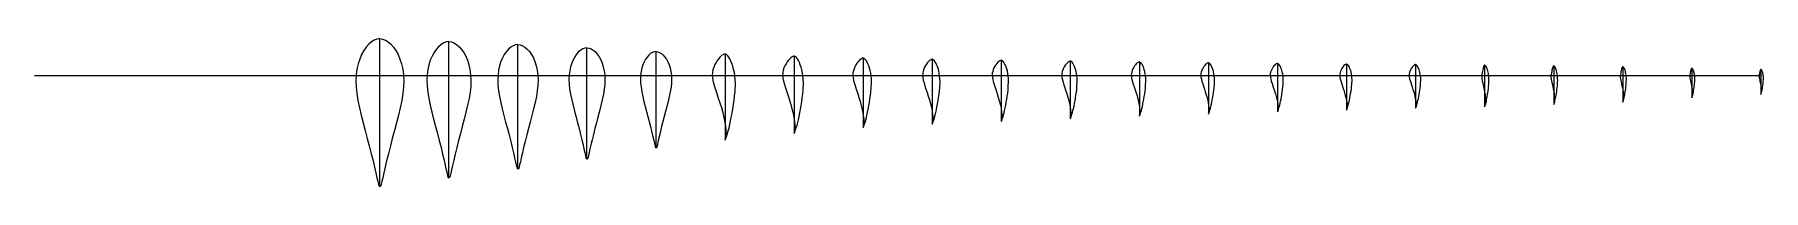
# Model space of a CAD drawing. Header units: millimetres. Extents: x 0 to 60.4, y -3.9 to 1.3.
import ezdxf

# ---------------------------------------------------------------- set-up
doc = ezdxf.new("R2010")
doc.units = ezdxf.units.MM

msp = doc.modelspace()

# ---------------------------------------------------------------- linework, layer by layer
msp.add_line((0, 0), (60.294, 0))
for points in [[(12.059, 1.289), (12.059, 1.289), (12.154, 1.275), (12.253, 1.236), (12.351, 1.174), (12.447, 1.092), (12.538, 0.991), (12.622, 0.87), (12.697, 0.732), (12.763, 0.577), (12.816, 0.408), (12.857, 0.224), (12.883, 0.028), (12.894, -0.179), (12.887, -0.397), (12.862, -0.626), (12.822, -0.868), (12.768, -1.121), (12.706, -1.384), (12.638, -1.652), (12.567, -1.923), (12.495, -2.193), (12.426, -2.456), (12.357, -2.727), (12.296, -2.977), (12.242, -3.202), (12.197, -3.399), (12.159, -3.564), (12.129, -3.696), (12.107, -3.791), (12.094, -3.848), (12.059, -3.868), (12.059, 1.289), (11.963, 1.275), (11.865, 1.236), (11.767, 1.174), (11.671, 1.092), (11.58, 0.991), (11.496, 0.87), (11.42, 0.732), (11.355, 0.577), (11.301, 0.408), (11.26, 0.224), (11.234, 0.028), (11.224, -0.179), (11.231, -0.397), (11.255, -0.626), (11.296, -0.868), (11.349, -1.121), (11.411, -1.384), (11.48, -1.652), (11.551, -1.923), (11.622, -2.193), (11.692, -2.456), (11.761, -2.727), (11.822, -2.977), (11.875, -3.202), (11.921, -3.399), (11.959, -3.564), (11.989, -3.696), (12.01, -3.791), (12.023, -3.848), (12.059, -3.868)], [(14.471, 1.188), (14.471, 1.188), (14.558, 1.176), (14.649, 1.139), (14.74, 1.083), (14.828, 1.007), (14.912, 0.913), (14.99, 0.802), (15.059, 0.675), (15.119, 0.532), (15.169, 0.376), (15.206, 0.207), (15.231, 0.026), (15.24, -0.165), (15.234, -0.366), (15.211, -0.577), (15.174, -0.8), (15.125, -1.033), (15.067, -1.275), (15.004, -1.523), (14.939, -1.773), (14.873, -2.021), (14.809, -2.264), (14.745, -2.514), (14.689, -2.744), (14.64, -2.952), (14.598, -3.133), (14.563, -3.286), (14.535, -3.407), (14.515, -3.494), (14.503, -3.548), (14.471, -3.566), (14.471, 1.188), (14.383, 1.176), (14.292, 1.139), (14.201, 1.083), (14.113, 1.007), (14.029, 0.913), (13.952, 0.802), (13.882, 0.675), (13.822, 0.532), (13.772, 0.376), (13.735, 0.207), (13.71, 0.026), (13.701, -0.165), (13.707, -0.366), (13.73, -0.577), (13.767, -0.8), (13.817, -1.033), (13.874, -1.275), (13.937, -1.523), (14.002, -1.773), (14.068, -2.021), (14.133, -2.264), (14.196, -2.514), (14.252, -2.744), (14.302, -2.952), (14.344, -3.133), (14.379, -3.286), (14.406, -3.407), (14.426, -3.494), (14.438, -3.548), (14.471, -3.566)], [(16.882, 1.087), (16.882, 1.087), (16.963, 1.075), (17.046, 1.042), (17.129, 0.99), (17.21, 0.921), (17.286, 0.835), (17.357, 0.734), (17.421, 0.617), (17.476, 0.487), (17.521, 0.344), (17.556, 0.189), (17.578, 0.024), (17.586, -0.151), (17.581, -0.335), (17.56, -0.528), (17.526, -0.732), (17.481, -0.945), (17.428, -1.167), (17.371, -1.393), (17.311, -1.622), (17.25, -1.849), (17.192, -2.071), (17.133, -2.3), (17.082, -2.511), (17.037, -2.7), (16.998, -2.866), (16.967, -3.006), (16.941, -3.116), (16.923, -3.197), (16.912, -3.245), (16.882, -3.262), (16.882, 1.087), (16.802, 1.075), (16.719, 1.042), (16.636, 0.99), (16.555, 0.921), (16.478, 0.835), (16.407, 0.734), (16.344, 0.617), (16.289, 0.487), (16.243, 0.344), (16.209, 0.189), (16.187, 0.024), (16.178, -0.151), (16.184, -0.335), (16.205, -0.528), (16.239, -0.732), (16.284, -0.945), (16.336, -1.167), (16.394, -1.393), (16.454, -1.622), (16.514, -1.849), (16.573, -2.071), (16.631, -2.3), (16.683, -2.511), (16.728, -2.7), (16.766, -2.866), (16.798, -3.006), (16.823, -3.116), (16.842, -3.197), (16.853, -3.245), (16.882, -3.262)], [(19.294, 0.971), (19.294, 0.971), (19.366, 0.961), (19.44, 0.931), (19.514, 0.885), (19.586, 0.823), (19.655, 0.746), (19.718, 0.656), (19.775, 0.552), (19.824, 0.435), (19.865, 0.307), (19.895, 0.169), (19.915, 0.021), (19.923, -0.135), (19.918, -0.299), (19.899, -0.472), (19.869, -0.654), (19.829, -0.845), (19.782, -1.042), (19.73, -1.245), (19.677, -1.449), (19.623, -1.652), (19.57, -1.85), (19.518, -2.054), (19.472, -2.243), (19.432, -2.412), (19.398, -2.561), (19.369, -2.685), (19.347, -2.784), (19.331, -2.856), (19.321, -2.899), (19.294, -2.914), (19.294, 0.971), (19.222, 0.961), (19.148, 0.931), (19.074, 0.885), (19.002, 0.823), (18.933, 0.746), (18.87, 0.656), (18.813, 0.552), (18.764, 0.435), (18.723, 0.307), (18.693, 0.169), (18.673, 0.021), (18.665, -0.135), (18.67, -0.299), (18.689, -0.472), (18.719, -0.654), (18.76, -0.845), (18.806, -1.042), (18.858, -1.245), (18.911, -1.449), (18.965, -1.652), (19.018, -1.85), (19.07, -2.054), (19.116, -2.243), (19.156, -2.412), (19.19, -2.561), (19.219, -2.685), (19.241, -2.784), (19.258, -2.856), (19.267, -2.899), (19.294, -2.914)], [(21.706, 0.842), (21.706, 0.842), (21.768, 0.833), (21.832, 0.807), (21.897, 0.767), (21.959, 0.713), (22.019, 0.647), (22.074, 0.568), (22.123, 0.478), (22.166, 0.377), (22.201, 0.266), (22.227, 0.146), (22.244, 0.019), (22.251, -0.117), (22.247, -0.259), (22.231, -0.409), (22.204, -0.567), (22.169, -0.732), (22.129, -0.904), (22.084, -1.079), (22.038, -1.256), (21.991, -1.432), (21.945, -1.604), (21.9, -1.781), (21.86, -1.944), (21.826, -2.091), (21.796, -2.22), (21.771, -2.328), (21.752, -2.414), (21.737, -2.476), (21.729, -2.513), (21.706, -2.526), (21.706, 0.842), (21.644, 0.833), (21.579, 0.807), (21.515, 0.767), (21.452, 0.713), (21.393, 0.647), (21.338, 0.568), (21.289, 0.478), (21.246, 0.377), (21.211, 0.266), (21.184, 0.146), (21.167, 0.019), (21.161, -0.117), (21.165, -0.259), (21.181, -0.409), (21.208, -0.567), (21.242, -0.732), (21.283, -0.904), (21.328, -1.079), (21.374, -1.256), (21.421, -1.432), (21.466, -1.604), (21.511, -1.781), (21.551, -1.944), (21.586, -2.091), (21.616, -2.22), (21.641, -2.328), (21.66, -2.414), (21.674, -2.476), (21.683, -2.513), (21.706, -2.526)], [(24.118, 0.75), (24.118, -2.249), (24.121, -2.238), (24.132, -2.205), (24.151, -2.156), (24.176, -2.092), (24.203, -2.016), (24.229, -1.928), (24.256, -1.826), (24.282, -1.711), (24.309, -1.586), (24.335, -1.451), (24.362, -1.309), (24.387, -1.162), (24.41, -1.012), (24.432, -0.86), (24.45, -0.709), (24.465, -0.561), (24.478, -0.278), (24.473, -0.147), (24.46, -0.02), (24.441, 0.101), (24.417, 0.216), (24.388, 0.323), (24.356, 0.42), (24.321, 0.507), (24.283, 0.583), (24.245, 0.646), (24.205, 0.695), (24.166, 0.73), (24.141, 0.745), (24.132, 0.748), (24.129, 0.748), (24.118, 0.75), (24.114, 0.75), (24.104, 0.748), (24.091, 0.745), (24.046, 0.726), (23.998, 0.694), (23.948, 0.65), (23.898, 0.596), (23.849, 0.532), (23.803, 0.459), (23.76, 0.38), (23.723, 0.295), (23.695, 0.205), (23.676, 0.111), (23.672, 0.012), (23.683, -0.096), (23.705, -0.215), (23.738, -0.343), (23.78, -0.482), (23.829, -0.63), (23.881, -0.787), (23.935, -0.951), (23.987, -1.12), (24.035, -1.291), (24.076, -1.46), (24.108, -1.624), (24.131, -1.777), (24.143, -1.916), (24.145, -2.035), (24.14, -2.131), (24.13, -2.199), (24.121, -2.237), (24.118, -2.249)], [(26.529, 0.674), (26.529, -2.023), (26.532, -2.013), (26.543, -1.984), (26.56, -1.939), (26.582, -1.882), (26.606, -1.814), (26.63, -1.734), (26.653, -1.643), (26.677, -1.54), (26.701, -1.427), (26.725, -1.305), (26.749, -1.178), (26.772, -1.046), (26.793, -0.91), (26.812, -0.774), (26.829, -0.638), (26.842, -0.504), (26.854, -0.25), (26.849, -0.132), (26.838, -0.018), (26.821, 0.091), (26.799, 0.194), (26.773, 0.29), (26.744, 0.378), (26.712, 0.456), (26.679, 0.524), (26.644, 0.581), (26.608, 0.625), (26.573, 0.657), (26.55, 0.67), (26.542, 0.673), (26.54, 0.673), (26.529, 0.674), (26.526, 0.674), (26.517, 0.673), (26.505, 0.671), (26.465, 0.653), (26.422, 0.624), (26.377, 0.585), (26.332, 0.536), (26.288, 0.478), (26.246, 0.413), (26.208, 0.342), (26.175, 0.265), (26.149, 0.185), (26.132, 0.1), (26.129, 0.011), (26.138, -0.087), (26.158, -0.193), (26.188, -0.309), (26.226, -0.433), (26.269, -0.567), (26.317, -0.708), (26.365, -0.856), (26.412, -1.007), (26.455, -1.161), (26.492, -1.314), (26.521, -1.461), (26.541, -1.599), (26.552, -1.724), (26.554, -1.831), (26.55, -1.917), (26.54, -1.978), (26.532, -2.013), (26.529, -2.023)], [(28.941, 0.606), (28.941, -1.817), (28.944, -1.807), (28.953, -1.781), (28.968, -1.741), (28.988, -1.69), (29.01, -1.628), (29.031, -1.557), (29.053, -1.475), (29.074, -1.382), (29.095, -1.281), (29.117, -1.172), (29.138, -1.057), (29.158, -0.939), (29.178, -0.817), (29.195, -0.695), (29.21, -0.573), (29.221, -0.453), (29.232, -0.225), (29.228, -0.119), (29.218, -0.016), (29.203, 0.082), (29.183, 0.174), (29.16, 0.26), (29.134, 0.339), (29.105, 0.409), (29.075, 0.47), (29.044, 0.521), (29.012, 0.561), (28.98, 0.59), (28.96, 0.601), (28.953, 0.604), (28.95, 0.604), (28.941, 0.606), (28.938, 0.605), (28.93, 0.604), (28.919, 0.602), (28.883, 0.587), (28.845, 0.561), (28.804, 0.525), (28.764, 0.481), (28.724, 0.429), (28.687, 0.371), (28.652, 0.307), (28.623, 0.238), (28.6, 0.166), (28.585, 0.089), (28.581, 0.01), (28.59, -0.078), (28.608, -0.173), (28.635, -0.277), (28.669, -0.389), (28.708, -0.509), (28.75, -0.636), (28.794, -0.768), (28.836, -0.904), (28.875, -1.042), (28.908, -1.179), (28.934, -1.311), (28.952, -1.435), (28.961, -1.547), (28.963, -1.643), (28.959, -1.721), (28.951, -1.776), (28.944, -1.807), (28.941, -1.817)], [(31.353, 0.567), (31.353, -1.701), (31.355, -1.692), (31.364, -1.668), (31.378, -1.63), (31.397, -1.582), (31.417, -1.525), (31.437, -1.458), (31.457, -1.381), (31.477, -1.294), (31.497, -1.199), (31.518, -1.097), (31.537, -0.99), (31.556, -0.879), (31.574, -0.765), (31.59, -0.651), (31.604, -0.536), (31.615, -0.424), (31.625, -0.21), (31.622, -0.111), (31.612, -0.015), (31.598, 0.077), (31.579, 0.163), (31.558, 0.244), (31.533, 0.318), (31.507, 0.383), (31.478, 0.441), (31.449, 0.488), (31.419, 0.526), (31.39, 0.552), (31.37, 0.563), (31.364, 0.565), (31.362, 0.566), (31.353, 0.567), (31.35, 0.567), (31.343, 0.566), (31.332, 0.564), (31.299, 0.549), (31.263, 0.525), (31.225, 0.492), (31.187, 0.45), (31.15, 0.402), (31.115, 0.347), (31.082, 0.287), (31.055, 0.223), (31.033, 0.155), (31.019, 0.084), (31.016, 0.009), (31.024, -0.073), (31.041, -0.162), (31.066, -0.259), (31.098, -0.364), (31.134, -0.476), (31.174, -0.595), (31.215, -0.719), (31.254, -0.847), (31.291, -0.976), (31.322, -1.104), (31.346, -1.228), (31.363, -1.344), (31.372, -1.449), (31.374, -1.539), (31.37, -1.611), (31.362, -1.663), (31.355, -1.692), (31.353, -1.701)], [(33.765, 0.533), (33.765, -1.599), (33.767, -1.591), (33.775, -1.568), (33.789, -1.532), (33.806, -1.487), (33.825, -1.433), (33.844, -1.371), (33.863, -1.298), (33.881, -1.217), (33.9, -1.127), (33.919, -1.032), (33.938, -0.931), (33.956, -0.826), (33.973, -0.719), (33.988, -0.612), (34.001, -0.504), (34.011, -0.399), (34.021, -0.198), (34.018, -0.105), (34.008, -0.014), (33.995, 0.072), (33.977, 0.153), (33.957, 0.229), (33.934, 0.299), (33.909, 0.36), (33.882, 0.414), (33.855, 0.459), (33.827, 0.494), (33.799, 0.519), (33.781, 0.529), (33.775, 0.532), (33.773, 0.532), (33.765, 0.533), (33.762, 0.533), (33.755, 0.532), (33.745, 0.53), (33.714, 0.516), (33.68, 0.493), (33.644, 0.462), (33.609, 0.423), (33.574, 0.378), (33.541, 0.327), (33.51, 0.27), (33.484, 0.21), (33.464, 0.146), (33.451, 0.079), (33.448, 0.009), (33.455, -0.069), (33.471, -0.153), (33.495, -0.244), (33.525, -0.342), (33.559, -0.448), (33.597, -0.559), (33.635, -0.676), (33.672, -0.796), (33.706, -0.918), (33.735, -1.038), (33.758, -1.154), (33.774, -1.264), (33.782, -1.362), (33.784, -1.447), (33.781, -1.515), (33.773, -1.563), (33.767, -1.59), (33.765, -1.599)], [(36.176, 0.503), (36.176, -1.509), (36.179, -1.501), (36.186, -1.479), (36.199, -1.446), (36.215, -1.404), (36.234, -1.353), (36.251, -1.293), (36.269, -1.225), (36.287, -1.148), (36.305, -1.064), (36.322, -0.974), (36.34, -0.878), (36.357, -0.78), (36.373, -0.679), (36.387, -0.577), (36.399, -0.476), (36.409, -0.376), (36.418, -0.187), (36.415, -0.099), (36.406, -0.014), (36.394, 0.068), (36.377, 0.145), (36.358, 0.216), (36.336, 0.282), (36.313, 0.34), (36.288, 0.391), (36.262, 0.433), (36.235, 0.466), (36.209, 0.49), (36.192, 0.5), (36.186, 0.502), (36.184, 0.502), (36.176, 0.503), (36.174, 0.503), (36.167, 0.502), (36.158, 0.5), (36.128, 0.487), (36.096, 0.466), (36.063, 0.436), (36.029, 0.4), (35.996, 0.357), (35.965, 0.308), (35.937, 0.255), (35.912, 0.198), (35.893, 0.138), (35.88, 0.074), (35.878, 0.008), (35.885, -0.065), (35.9, -0.144), (35.922, -0.23), (35.95, -0.323), (35.983, -0.423), (36.018, -0.528), (36.054, -0.638), (36.089, -0.751), (36.121, -0.866), (36.149, -0.98), (36.17, -1.089), (36.185, -1.192), (36.193, -1.285), (36.195, -1.365), (36.191, -1.429), (36.185, -1.475), (36.179, -1.501), (36.176, -1.509)], [(38.588, 0.473), (38.588, -1.42), (38.59, -1.413), (38.597, -1.392), (38.609, -1.361), (38.625, -1.321), (38.642, -1.273), (38.659, -1.217), (38.675, -1.153), (38.692, -1.08), (38.709, -1.001), (38.726, -0.916), (38.742, -0.826), (38.758, -0.734), (38.773, -0.639), (38.786, -0.543), (38.798, -0.448), (38.807, -0.354), (38.816, -0.176), (38.813, -0.093), (38.805, -0.013), (38.792, 0.064), (38.777, 0.136), (38.759, 0.204), (38.739, 0.265), (38.716, 0.32), (38.693, 0.368), (38.668, 0.408), (38.643, 0.439), (38.619, 0.461), (38.603, 0.47), (38.597, 0.472), (38.595, 0.472), (38.588, 0.473), (38.586, 0.473), (38.58, 0.472), (38.571, 0.47), (38.543, 0.458), (38.513, 0.438), (38.481, 0.41), (38.45, 0.376), (38.419, 0.336), (38.389, 0.29), (38.362, 0.24), (38.339, 0.186), (38.321, 0.129), (38.31, 0.07), (38.307, 0.008), (38.314, -0.061), (38.328, -0.135), (38.349, -0.217), (38.375, -0.304), (38.406, -0.398), (38.439, -0.497), (38.473, -0.6), (38.506, -0.707), (38.536, -0.815), (38.562, -0.922), (38.582, -1.025), (38.596, -1.122), (38.604, -1.209), (38.606, -1.284), (38.602, -1.345), (38.596, -1.388), (38.59, -1.412), (38.588, -1.42)], [(41, 0.448), (41, -1.343), (41.002, -1.336), (41.009, -1.316), (41.02, -1.287), (41.035, -1.249), (41.051, -1.203), (41.067, -1.151), (41.082, -1.09), (41.098, -1.021), (41.114, -0.946), (41.13, -0.866), (41.146, -0.781), (41.161, -0.694), (41.175, -0.604), (41.187, -0.513), (41.198, -0.423), (41.207, -0.335), (41.215, -0.166), (41.212, -0.088), (41.205, -0.012), (41.193, 0.06), (41.179, 0.129), (41.161, 0.193), (41.142, 0.251), (41.121, 0.303), (41.099, 0.348), (41.076, 0.385), (41.052, 0.415), (41.029, 0.436), (41.014, 0.444), (41.008, 0.446), (41.007, 0.447), (41, 0.448), (40.998, 0.447), (40.992, 0.447), (40.984, 0.445), (40.957, 0.433), (40.929, 0.414), (40.899, 0.388), (40.869, 0.355), (40.84, 0.317), (40.812, 0.274), (40.787, 0.227), (40.765, 0.176), (40.748, 0.122), (40.737, 0.066), (40.734, 0.007), (40.74, -0.058), (40.754, -0.128), (40.773, -0.205), (40.799, -0.288), (40.828, -0.376), (40.859, -0.47), (40.891, -0.568), (40.922, -0.668), (40.951, -0.77), (40.975, -0.872), (40.994, -0.969), (41.008, -1.061), (41.015, -1.143), (41.016, -1.215), (41.013, -1.272), (41.007, -1.312), (41.002, -1.335), (41, -1.343)], [(43.412, 0.424), (43.412, -1.271), (43.414, -1.265), (43.42, -1.246), (43.431, -1.218), (43.445, -1.182), (43.46, -1.14), (43.475, -1.09), (43.49, -1.032), (43.505, -0.967), (43.52, -0.896), (43.535, -0.82), (43.55, -0.74), (43.564, -0.657), (43.577, -0.572), (43.589, -0.486), (43.6, -0.401), (43.608, -0.317), (43.615, -0.157), (43.613, -0.083), (43.605, -0.011), (43.595, 0.057), (43.581, 0.122), (43.565, 0.182), (43.546, 0.237), (43.527, 0.287), (43.505, 0.329), (43.483, 0.365), (43.461, 0.393), (43.439, 0.413), (43.425, 0.421), (43.42, 0.423), (43.418, 0.423), (43.412, 0.424), (43.409, 0.424), (43.404, 0.423), (43.396, 0.421), (43.371, 0.41), (43.344, 0.392), (43.316, 0.367), (43.288, 0.337), (43.26, 0.3), (43.234, 0.26), (43.21, 0.215), (43.189, 0.167), (43.173, 0.116), (43.162, 0.063), (43.16, 0.007), (43.166, -0.054), (43.178, -0.121), (43.197, -0.194), (43.221, -0.272), (43.248, -0.356), (43.278, -0.445), (43.309, -0.537), (43.338, -0.633), (43.365, -0.73), (43.388, -0.825), (43.407, -0.918), (43.419, -1.005), (43.426, -1.083), (43.427, -1.15), (43.424, -1.204), (43.419, -1.243), (43.413, -1.264), (43.412, -1.271)], [(45.823, 0.402), (45.823, -1.205), (45.825, -1.199), (45.831, -1.182), (45.841, -1.155), (45.855, -1.121), (45.869, -1.08), (45.883, -1.033), (45.897, -0.978), (45.912, -0.917), (45.926, -0.85), (45.94, -0.778), (45.954, -0.702), (45.968, -0.623), (45.98, -0.542), (45.992, -0.461), (46.002, -0.38), (46.009, -0.3), (46.017, -0.149), (46.014, -0.079), (46.007, -0.011), (45.997, 0.054), (45.984, 0.116), (45.969, 0.173), (45.951, 0.225), (45.932, 0.272), (45.912, 0.312), (45.891, 0.346), (45.87, 0.372), (45.85, 0.391), (45.836, 0.399), (45.831, 0.401), (45.83, 0.401), (45.823, 0.402), (45.821, 0.402), (45.816, 0.401), (45.809, 0.399), (45.785, 0.389), (45.759, 0.372), (45.733, 0.348), (45.706, 0.319), (45.68, 0.285), (45.655, 0.246), (45.632, 0.204), (45.612, 0.158), (45.597, 0.11), (45.587, 0.059), (45.585, 0.007), (45.59, -0.052), (45.602, -0.115), (45.62, -0.184), (45.643, -0.258), (45.669, -0.338), (45.697, -0.422), (45.726, -0.51), (45.754, -0.6), (45.779, -0.692), (45.801, -0.782), (45.819, -0.87), (45.83, -0.952), (45.837, -1.027), (45.838, -1.09), (45.835, -1.142), (45.83, -1.178), (45.825, -1.199), (45.823, -1.205)], [(48.235, 0.381), (48.235, -1.141), (48.237, -1.136), (48.243, -1.119), (48.252, -1.094), (48.265, -1.062), (48.278, -1.023), (48.292, -0.978), (48.305, -0.927), (48.319, -0.868), (48.332, -0.805), (48.346, -0.736), (48.359, -0.664), (48.372, -0.59), (48.384, -0.514), (48.395, -0.437), (48.404, -0.36), (48.411, -0.285), (48.418, -0.141), (48.416, -0.075), (48.409, -0.01), (48.399, 0.051), (48.387, 0.11), (48.373, 0.164), (48.356, 0.213), (48.338, 0.257), (48.319, 0.296), (48.3, 0.328), (48.28, 0.353), (48.26, 0.371), (48.247, 0.378), (48.242, 0.379), (48.241, 0.38), (48.235, 0.381), (48.233, 0.38), (48.228, 0.38), (48.222, 0.378), (48.199, 0.369), (48.175, 0.352), (48.149, 0.33), (48.124, 0.302), (48.099, 0.27), (48.075, 0.233), (48.054, 0.193), (48.035, 0.15), (48.021, 0.104), (48.011, 0.056), (48.009, 0.006), (48.015, -0.049), (48.026, -0.109), (48.043, -0.174), (48.064, -0.245), (48.089, -0.32), (48.115, -0.399), (48.143, -0.483), (48.169, -0.568), (48.193, -0.655), (48.214, -0.741), (48.231, -0.824), (48.242, -0.902), (48.248, -0.972), (48.249, -1.033), (48.247, -1.081), (48.241, -1.116), (48.237, -1.135), (48.235, -1.141)], [(50.647, 0.362), (50.647, -1.086), (50.648, -1.081), (50.653, -1.067), (50.662, -1.045), (50.673, -1.018), (50.684, -0.984), (50.696, -0.945), (50.707, -0.9), (50.718, -0.849), (50.729, -0.792), (50.74, -0.731), (50.75, -0.666), (50.76, -0.599), (50.769, -0.529), (50.778, -0.458), (50.785, -0.386), (50.791, -0.315), (50.795, -0.245), (50.797, -0.177), (50.796, -0.111), (50.793, -0.049), (50.787, 0.011), (50.778, 0.068), (50.768, 0.121), (50.756, 0.17), (50.743, 0.215), (50.728, 0.254), (50.714, 0.287), (50.699, 0.315), (50.683, 0.336), (50.669, 0.352), (50.655, 0.36), (50.65, 0.362), (50.647, 0.362), (50.645, 0.362), (50.644, 0.361), (50.643, 0.361), (50.64, 0.359), (50.634, 0.353), (50.623, 0.336), (50.612, 0.311), (50.602, 0.28), (50.592, 0.242), (50.583, 0.198), (50.573, 0.148), (50.563, 0.094), (50.553, 0.04), (50.547, -0.015), (50.547, -0.07), (50.554, -0.13), (50.566, -0.195), (50.581, -0.265), (50.599, -0.34), (50.617, -0.419), (50.634, -0.501), (50.648, -0.584), (50.66, -0.666), (50.668, -0.746), (50.672, -0.821), (50.673, -0.89), (50.67, -0.95), (50.664, -1), (50.658, -1.039), (50.652, -1.065), (50.648, -1.081), (50.647, -1.086)], [(53.059, 0.338), (53.059, -1.015), (53.06, -1.01), (53.065, -0.997), (53.073, -0.977), (53.083, -0.951), (53.094, -0.92), (53.104, -0.883), (53.115, -0.841), (53.125, -0.793), (53.135, -0.74), (53.145, -0.683), (53.155, -0.623), (53.164, -0.559), (53.173, -0.494), (53.181, -0.428), (53.188, -0.361), (53.193, -0.294), (53.197, -0.229), (53.199, -0.165), (53.198, -0.104), (53.195, -0.046), (53.189, 0.01), (53.181, 0.063), (53.171, 0.113), (53.16, 0.159), (53.148, 0.2), (53.135, 0.237), (53.121, 0.268), (53.107, 0.294), (53.093, 0.314), (53.079, 0.328), (53.066, 0.336), (53.062, 0.338), (53.059, 0.338), (53.057, 0.338), (53.056, 0.338), (53.055, 0.337), (53.052, 0.336), (53.046, 0.329), (53.036, 0.314), (53.027, 0.291), (53.017, 0.261), (53.008, 0.226), (52.999, 0.185), (52.99, 0.138), (52.98, 0.088), (52.97, 0.037), (52.965, -0.014), (52.965, -0.066), (52.972, -0.122), (52.983, -0.182), (52.998, -0.247), (53.014, -0.318), (53.031, -0.392), (53.046, -0.468), (53.06, -0.546), (53.071, -0.623), (53.078, -0.697), (53.082, -0.767), (53.083, -0.831), (53.08, -0.888), (53.075, -0.935), (53.069, -0.97), (53.063, -0.995), (53.06, -1.01), (53.059, -1.015)], [(55.47, 0.308), (55.47, -0.924), (55.472, -0.92), (55.476, -0.908), (55.483, -0.889), (55.492, -0.866), (55.502, -0.837), (55.512, -0.804), (55.521, -0.766), (55.531, -0.722), (55.54, -0.674), (55.549, -0.622), (55.558, -0.567), (55.567, -0.509), (55.575, -0.45), (55.582, -0.389), (55.588, -0.328), (55.593, -0.268), (55.596, -0.208), (55.598, -0.15), (55.598, -0.095), (55.595, -0.042), (55.589, 0.009), (55.582, 0.058), (55.573, 0.103), (55.563, 0.145), (55.552, 0.183), (55.54, 0.216), (55.527, 0.244), (55.514, 0.268), (55.501, 0.286), (55.489, 0.299), (55.477, 0.306), (55.473, 0.308), (55.47, 0.308), (55.469, 0.308), (55.468, 0.308), (55.467, 0.307), (55.465, 0.306), (55.459, 0.3), (55.45, 0.286), (55.441, 0.265), (55.432, 0.238), (55.424, 0.206), (55.416, 0.168), (55.408, 0.126), (55.399, 0.08), (55.39, 0.034), (55.385, -0.012), (55.385, -0.06), (55.391, -0.111), (55.401, -0.166), (55.415, -0.225), (55.43, -0.289), (55.445, -0.357), (55.459, -0.426), (55.472, -0.497), (55.481, -0.567), (55.488, -0.635), (55.492, -0.698), (55.493, -0.757), (55.49, -0.808), (55.485, -0.851), (55.48, -0.884), (55.475, -0.906), (55.472, -0.92), (55.47, -0.924)], [(57.882, 0.257), (57.882, -0.772), (57.883, -0.768), (57.887, -0.758), (57.893, -0.743), (57.9, -0.723), (57.909, -0.699), (57.917, -0.672), (57.925, -0.64), (57.933, -0.603), (57.94, -0.563), (57.948, -0.52), (57.956, -0.473), (57.963, -0.425), (57.969, -0.376), (57.975, -0.325), (57.98, -0.274), (57.984, -0.224), (57.987, -0.174), (57.989, -0.126), (57.988, -0.079), (57.986, -0.035), (57.981, 0.008), (57.975, 0.048), (57.968, 0.086), (57.959, 0.121), (57.95, 0.152), (57.94, 0.18), (57.93, 0.204), (57.919, 0.224), (57.908, 0.239), (57.898, 0.25), (57.888, 0.256), (57.885, 0.257), (57.882, 0.257), (57.881, 0.257), (57.88, 0.257), (57.879, 0.256), (57.877, 0.255), (57.873, 0.251), (57.865, 0.239), (57.858, 0.221), (57.85, 0.199), (57.843, 0.172), (57.837, 0.14), (57.83, 0.105), (57.822, 0.067), (57.815, 0.028), (57.811, -0.01), (57.811, -0.05), (57.816, -0.093), (57.824, -0.138), (57.836, -0.188), (57.848, -0.242), (57.861, -0.298), (57.873, -0.356), (57.883, -0.415), (57.891, -0.473), (57.897, -0.53), (57.9, -0.583), (57.901, -0.632), (57.899, -0.675), (57.894, -0.711), (57.89, -0.738), (57.886, -0.757), (57.883, -0.768), (57.882, -0.772)], [(60.294, 0.219), (60.294, -0.657), (60.295, -0.654), (60.298, -0.645), (60.303, -0.632), (60.309, -0.616), (60.317, -0.595), (60.323, -0.572), (60.33, -0.544), (60.337, -0.513), (60.343, -0.479), (60.35, -0.442), (60.356, -0.403), (60.362, -0.362), (60.368, -0.32), (60.373, -0.277), (60.378, -0.234), (60.381, -0.191), (60.383, -0.148), (60.385, -0.107), (60.384, -0.067), (60.382, -0.03), (60.378, 0.007), (60.373, 0.041), (60.367, 0.073), (60.36, 0.103), (60.352, 0.13), (60.343, 0.153), (60.334, 0.174), (60.325, 0.191), (60.316, 0.204), (60.307, 0.213), (60.299, 0.218), (60.296, 0.219), (60.294, 0.219), (60.293, 0.219), (60.292, 0.219), (60.291, 0.218), (60.29, 0.217), (60.286, 0.213), (60.28, 0.203), (60.273, 0.188), (60.267, 0.169), (60.261, 0.146), (60.255, 0.12), (60.249, 0.089), (60.243, 0.057), (60.237, 0.024), (60.233, -0.009), (60.234, -0.043), (60.238, -0.079), (60.245, -0.118), (60.254, -0.16), (60.265, -0.206), (60.276, -0.254), (60.286, -0.303), (60.295, -0.353), (60.302, -0.403), (60.307, -0.451), (60.309, -0.497), (60.31, -0.538), (60.308, -0.575), (60.304, -0.605), (60.3, -0.628), (60.297, -0.645), (60.295, -0.654), (60.294, -0.657)]]:
    msp.add_lwpolyline(points)

doc.saveas('drawing.dxf')
